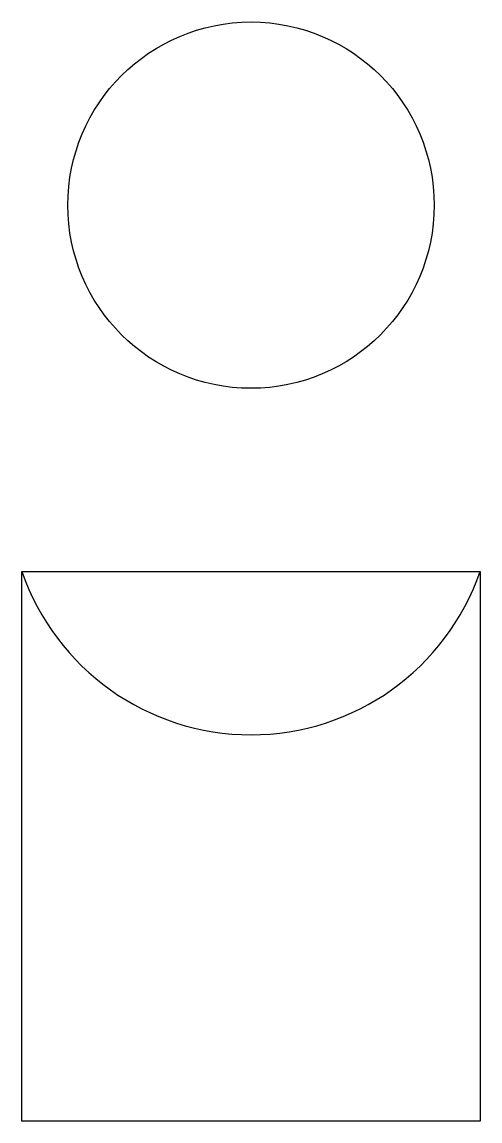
# Model space of a CAD drawing. Header units: millimetres. Extents: x 2912 to 3412, y 954 to 2154.
import ezdxf

# ---------------------------------------------------------------- set-up
doc = ezdxf.new("R2010")
doc.units = ezdxf.units.MM

msp = doc.modelspace()

# ---------------------------------------------------------------- linework, layer by layer
msp.add_lwpolyline([(2912.5, 1553.9), (3412.5, 1553.9), (3412.5, 953.9), (2912.5, 953.9)], close=True)
msp.add_circle((3162.5, 1953.9), 200)
msp.add_arc((3162.5, 1640), 264.4, 199.0021, 340.9979)

doc.saveas('drawing.dxf')
